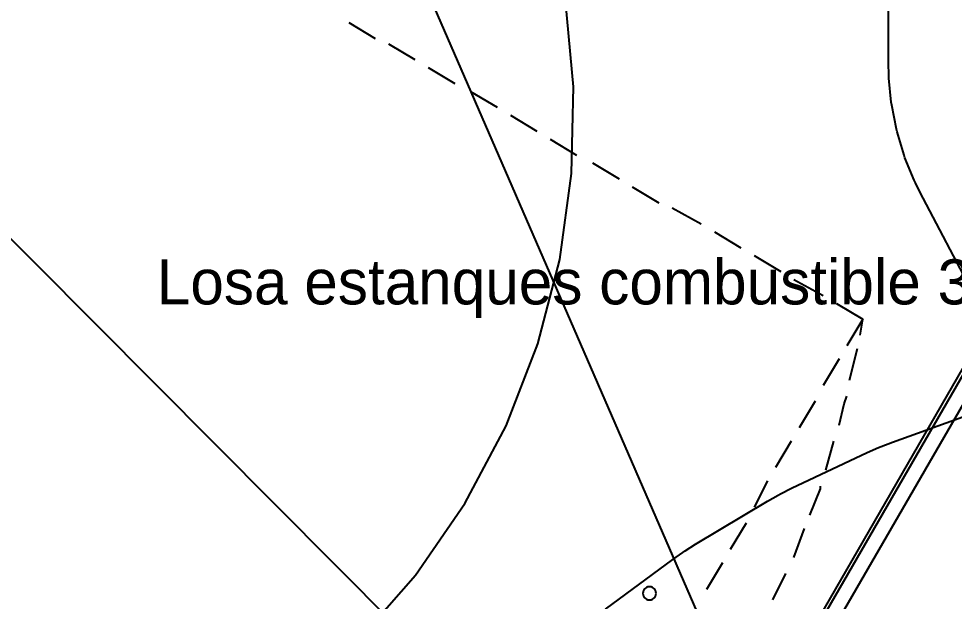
# Model space of a CAD drawing. Header units: metres. Extents: x 1 to 213, y 1 to 147.
# Drawn here: x 112.132 to 115.868, y 53.06 to 55.387 of the extents above; entities that cross this region are included whole.
import ezdxf

# ---------------------------------------------------------------- set-up
doc = ezdxf.new("R2010")
doc.units = ezdxf.units.M
doc.linetypes.add('DASHED', pattern=[1.524, 1.27, -0.254])
for name, color, linetype in [('00-BASE-ARQUITECTURA', 8, 'Continuous'), ('00-BASE-MAICILLO-EXISTENTE', 33, 'Continuous'), ('PJ-PROTEGIDO', 30, 'DASHED')]:
    doc.layers.add(name, color=color, linetype=linetype)

msp = doc.modelspace()

# ---------------------------------------------------------------- hatches: boundary and pattern name
at = {"layer": '00-BASE-MAICILLO-EXISTENTE'}
h = msp.add_hatch(dxfattribs=at)
h.set_pattern_fill('AR-SAND', scale=0.02)
h.paths.add_polyline_path([(116.6812, 55.342), (117.1222, 54.5041), (117.8718, 53.5781), (119.2388, 52.4316), (119.6357, 52.2993), (120.5617, 51.285), (121.0909, 49.8298), (121.2232, 48.4628), (120.9586, 47.184), (120.2531, 46.3462), (119.6798, 45.9934), (118.4892, 45.5965), (118.0041, 45.6406), (117.1222, 46.258), (116.2843, 46.4344), (115.9315, 46.3462), (115.6229, 46.0375), (115.0055, 45.9052), (114.2999, 45.9052), (113.6826, 46.1257), (112.9329, 46.8753), (112.5361, 47.8896), (112.6683, 48.3746), (116.6812, 55.342)])

# ---------------------------------------------------------------- linework, layer by layer
at = {"layer": '00-BASE-ARQUITECTURA'}
for points in [[(107.3643, 50.9587), (112.5078, 47.9742), (118.0218, 57.5098), (112.8253, 60.5155)], [(107.3961, 51.0116), (112.4867, 48.0483), (117.9371, 57.4886), (112.7936, 60.4626)], [(112.7513, 57.8273), (115.4817, 51.5408)], [(112.3193, 52.1677), (112.6445, 52.3006), (112.9494, 52.4689), (113.2314, 52.6704), (113.4879, 52.9027), (113.7163, 53.1635), (113.914, 53.4502), (114.0783, 53.7607), (114.2053, 54.0882), (114.2925, 54.4254), (114.3399, 54.7687), (114.3474, 55.1147), (114.315, 55.4598), (114.2425, 55.8005), (114.1299, 56.1332)], [(113.4497, 55.372), (113.5556, 55.3085)], [(113.4497, 55.372), (113.5556, 55.3085)], [(113.6085, 55.2873), (113.7143, 55.2238)], [(113.6085, 55.2873), (113.7143, 55.2238)], [(113.7673, 55.1921), (113.8731, 55.1286)], [(113.7673, 55.1921), (113.8731, 55.1286)], [(113.9366, 55.0968), (114.0424, 55.0333)], [(113.9366, 55.0968), (114.0424, 55.0333)], [(114.0953, 55.0016), (114.2012, 54.9381)], [(114.0953, 55.0016), (114.2012, 54.9381)], [(114.2541, 54.9063), (114.3599, 54.8428)], [(114.2541, 54.9063), (114.3599, 54.8428)], [(114.4234, 54.8111), (114.5292, 54.7476)], [(114.4234, 54.8111), (114.5292, 54.7476)], [(114.5822, 54.7158), (114.688, 54.6523)], [(114.5822, 54.7158), (114.688, 54.6523)], [(115.3124, 51.2762), (111.9575, 54.6523)], [(114.7409, 54.6311), (114.8573, 54.5676)], [(114.7409, 54.6311), (114.8573, 54.5676)], [(114.9103, 54.5359), (115.0161, 54.4724)], [(114.9103, 54.5359), (115.0161, 54.4724)], [(115.069, 54.4406), (115.1748, 54.3771)], [(115.069, 54.4406), (115.1748, 54.3771)], [(115.2277, 54.3454), (115.3442, 54.2819)], [(115.2277, 54.3454), (115.3442, 54.2819)], [(115.3971, 54.2501), (115.5029, 54.1866)], [(115.3971, 54.2501), (115.5029, 54.1866)], [(115.5029, 54.1866), (115.4394, 54.0808)], [(115.5029, 54.1866), (115.4394, 54.0808)], [(115.4923, 54.1231), (115.5029, 54.1866)], [(115.4923, 54.1231), (115.5029, 54.1866)], [(115.45, 53.9432), (115.4817, 54.0702)], [(115.45, 53.9432), (115.4817, 54.0702)], [(115.4077, 54.0279), (115.3442, 53.9221)], [(115.4077, 54.0279), (115.3442, 53.9221)], [(115.4077, 53.7633), (115.4288, 53.848), (115.4394, 53.8797)], [(115.4077, 53.7633), (115.4288, 53.848), (115.4394, 53.8797)], [(115.3124, 53.8586), (115.2489, 53.7527)], [(115.3124, 53.8586), (115.2489, 53.7527)], [(115.2172, 53.6998), (115.1537, 53.594)], [(115.2172, 53.6998), (115.1537, 53.594)], [(115.3548, 53.5834), (115.3865, 53.6998)], [(115.3548, 53.5834), (115.3865, 53.6998)], [(115.1219, 53.5411), (115.069, 53.4352)], [(115.1219, 53.5411), (115.069, 53.4352)], [(115.2912, 53.4035), (115.3336, 53.5093), (115.3336, 53.5199)], [(115.2912, 53.4035), (115.3336, 53.5093), (115.3336, 53.5199)], [(115.0372, 53.3717), (114.9737, 53.2659)], [(115.0372, 53.3717), (114.9737, 53.2659)], [(115.2277, 53.2341), (115.2701, 53.3506)], [(115.2277, 53.2341), (115.2701, 53.3506)], [(114.942, 53.213), (114.8785, 53.1071)], [(114.942, 53.213), (114.8785, 53.1071)], [(115.1431, 53.0648), (115.196, 53.1706)], [(115.1431, 53.0648), (115.196, 53.1706)], [(114.6774, 53.0913), (114.6767, 53.0973), (114.6747, 53.1029), (114.6716, 53.1078), (114.6675, 53.1119), (114.6626, 53.115), (114.657, 53.117), (114.651, 53.1177), (114.6449, 53.117), (114.6393, 53.115), (114.6344, 53.1119), (114.6303, 53.1078), (114.6272, 53.1029), (114.6252, 53.0973), (114.6245, 53.0913), (114.6252, 53.0852), (114.6272, 53.0796), (114.6303, 53.0747), (114.6344, 53.0706), (114.6393, 53.0675), (114.6449, 53.0655), (114.651, 53.0648), (114.657, 53.0655), (114.6626, 53.0675), (114.6675, 53.0706), (114.6716, 53.0747), (114.6747, 53.0796), (114.6767, 53.0852), (114.6774, 53.0913)], [(114.6774, 53.0913), (114.6767, 53.0973), (114.6747, 53.1029), (114.6716, 53.1078), (114.6675, 53.1119), (114.6626, 53.115), (114.657, 53.117), (114.651, 53.1177), (114.6449, 53.117), (114.6393, 53.115), (114.6344, 53.1119), (114.6303, 53.1078), (114.6272, 53.1029), (114.6252, 53.0973), (114.6245, 53.0913), (114.6252, 53.0852), (114.6272, 53.0796), (114.6303, 53.0747), (114.6344, 53.0706), (114.6393, 53.0675), (114.6449, 53.0655), (114.651, 53.0648), (114.657, 53.0655), (114.6626, 53.0675), (114.6675, 53.0706), (114.6716, 53.0747), (114.6747, 53.0796), (114.6767, 53.0852), (114.6774, 53.0913)]]:
    msp.add_lwpolyline(points, dxfattribs=at)
at = {"layer": '00-BASE-MAICILLO-EXISTENTE'}
msp.add_lwpolyline([(116.6812, 55.342), (117.1222, 54.5041), (117.8718, 53.5781), (119.2388, 52.4316), (119.6357, 52.2993), (120.5617, 51.285), (121.0909, 49.8298), (121.2232, 48.4628), (120.9586, 47.184), (120.2531, 46.3462), (119.6798, 45.9934), (118.4892, 45.5965), (118.0041, 45.6406), (117.1222, 46.258), (116.2843, 46.4344), (115.9315, 46.3462), (115.6229, 46.0375), (115.0055, 45.9052), (114.2999, 45.9052), (113.6826, 46.1257), (112.9329, 46.8753), (112.5361, 47.8896), (112.6683, 48.3746), (116.6812, 55.342)], close=True, dxfattribs=at)
at = {"layer": 'PJ-PROTEGIDO'}
for points in [[(115.9313, 54.3135), (115.7432, 54.6709), (115.7342, 54.6881), (115.7127, 54.7315), (115.7078, 54.742), (115.6711, 54.8317), (115.6673, 54.8426), (115.6395, 54.9354), (115.6367, 54.9467), (115.6181, 55.0418), (115.6164, 55.0533), (115.607, 55.1497), (115.6065, 55.1613), (115.6053, 55.2097), (115.6053, 55.4302)], [(114.4759, 53.0278), (114.7439, 53.2266), (114.784, 53.2549), (114.7938, 53.2614), (114.8353, 53.2877), (115.1215, 53.4592), (115.1642, 53.4834), (115.1745, 53.4889), (115.2184, 53.511), (115.52, 53.6537), (115.5649, 53.6735), (115.5758, 53.6781), (115.6216, 53.6957), (115.9357, 53.8081)]]:
    msp.add_lwpolyline(points, dxfattribs=at)

# ---------------------------------------------------------------- texts
msp.add_text('Losa estanques combustible 33 m3 (11+9+8+5)', height=0.18, dxfattribs=at).set_placement((112.6836, 54.2459))

doc.saveas('drawing.dxf')
